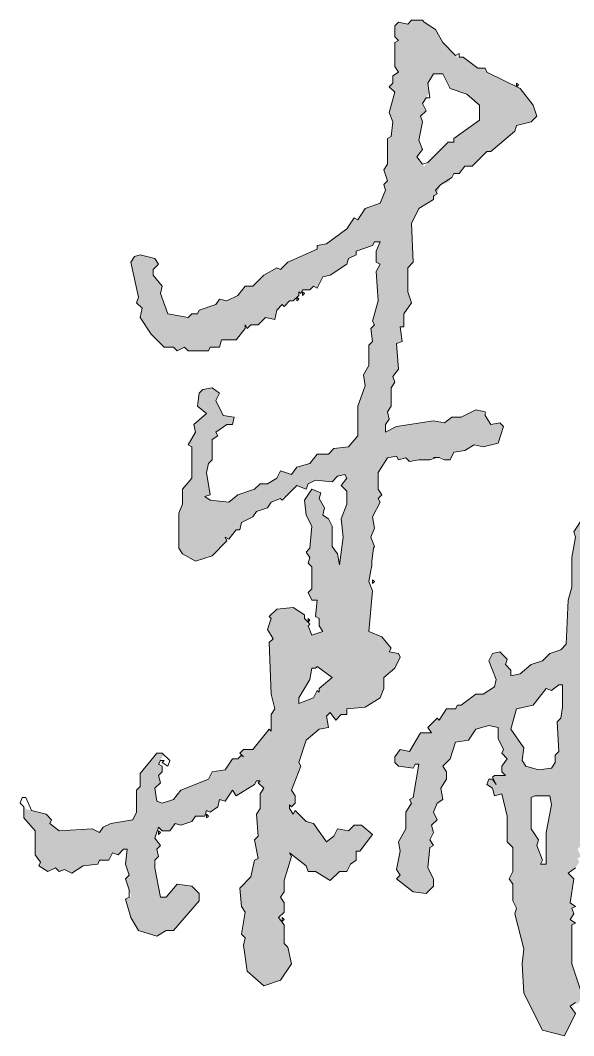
# Model space of a CAD drawing. Extents: x 1188826 to 1909461, y 608442 to 1651179.
# Drawn here: x 1863525 to 1863888, y 1018792 to 1019457 of the extents above; entities that cross this region are included whole.
import ezdxf

# ---------------------------------------------------------------- set-up
doc = ezdxf.new("R2010")
doc.units = 0
doc.header["$LTSCALE"] = 1000
doc.header["$MEASUREMENT"] = 0
doc.layers.add('WALL', color=9, linetype='Continuous', lineweight=40)
doc.layers.add('签名', color=7, linetype='Continuous', lineweight=18)

# ---------------------------------------------------------------- blocks, each defined once
blk = doc.blocks.new('21414122312')
at = {"layer": '签名'}
h = blk.add_hatch(color=2, dxfattribs=at)
h.dxf.hatch_style = 1
h.paths.add_polyline_path([(6126.61, 7877.75), (6120.57, 7877.75), (6118.15, 7875.33), (6119.36, 7874.12), (6116.94, 7871.7), (6113.31, 7871.7), (6108.47, 7864.44), (6100, 7863.23), (6097.58, 7858.39), (6079.44, 7851.14), (6074.6, 7845.09), (6067.34, 7842.67), (6063.71, 7843.88), (6062.5, 7852.35), (6066.13, 7855.97), (6064.92, 7860.81), (6067.34, 7863.23), (6067.34, 7866.86), (6064.92, 7868.07), (6068.15, 7874.52), (6067.34, 7875.33), (6063.71, 7875.33), (6052.83, 7862.02), (6052.83, 7853.55), (6050.41, 7851.14), (6050.41, 7836.62), (6047.99, 7831.78), (6033.47, 7829.36), (6028.64, 7826.94), (6026.22, 7823.31), (6021.38, 7825.73), (5999.61, 7824.52), (5993.56, 7829.36), (5994.77, 7831.78), (5991.14, 7835.41), (5978.24, 7838.64), (5976.62, 7840.25), (5976.62, 7832.99), (5983.88, 7824.52), (5983.88, 7808.8), (5987.51, 7803.96), (5986.3, 7801.54), (5992.35, 7797.91), (5997.19, 7800.33), (5999.61, 7797.91), (6003.23, 7799.12), (6008.07, 7796.7), (6015.33, 7801.54), (6025.01, 7802.75), (6026.22, 7805.17), (6032.26, 7805.17), (6034.68, 7810.01), (6038.31, 7808.8), (6041.94, 7812.43), (6044.36, 7812.43), (6043.15, 7802.75), (6045.57, 7795.49), (6043.15, 7793.07), (6046.95, 7781.67), (6043.15, 7779.77), (6046.78, 7767.67), (6051.62, 7759.21), (6063.71, 7755.58), (6069.76, 7759.21), (6074.6, 7759.21), (6091.53, 7778.56), (6091.53, 7783.4), (6086.7, 7788.24), (6077.02, 7789.45), (6069.76, 7780.98), (6066.13, 7780.98), (6061.74, 7804.41), (6064.92, 7807.59), (6063.71, 7812.43), (6066.13, 7814.85), (6062.5, 7819.69), (6064.92, 7826.94), (6067.34, 7824.52), (6072.18, 7824.52), (6075.81, 7829.36), (6079.44, 7828.15), (6086.7, 7830.57), (6089.12, 7834.2), (6095.16, 7834.2), (6096.37, 7837.83), (6098.79, 7836.62), (6103.63, 7840.25), (6104.84, 7845.09), (6108.47, 7843.88), (6113.31, 7851.14), (6115.73, 7847.51), (6127.82, 7854.76), (6129.03, 7857.18), (6131.45, 7857.18), (6130.24, 7855.97), (6133.87, 7852.35), (6131.45, 7848.72), (6131.45, 7839.04), (6129.03, 7835.41), (6130.24, 7820.9), (6127.82, 7818.48), (6130.24, 7806.38), (6127.82, 7805.17), (6125.4, 7794.28), (6118.15, 7787.03), (6119.36, 7774.93), (6121.77, 7771.3), (6119.36, 7756.79), (6121.77, 7754.37), (6120.57, 7749.53), (6122.98, 7732.59), (6133.87, 7722.92), (6144.76, 7726.55), (6152.01, 7737.43), (6149.6, 7748.32), (6147.18, 7750.74), (6147.18, 7762.83), (6143.55, 7767.67), (6147.18, 7771.3), (6147.18, 7777.35), (6144.76, 7780.98), (6147.18, 7784.61), (6147.18, 7791.87), (6152.01, 7807.59), (6150.81, 7810.01), (6161.69, 7801.54), (6162.9, 7797.91), (6167.74, 7797.91), (6177.42, 7791.87), (6183.46, 7797.91), (6188.3, 7797.91), (6190.72, 7802.75), (6194.35, 7805.17), (6194.35, 7811.22), (6196.77, 7811.22), (6205.24, 7822.11), (6197.98, 7828.15), (6193.14, 7828.15), (6189.51, 7824.52), (6182.25, 7825.73), (6179.84, 7820.9), (6175, 7817.27), (6166.53, 7829.36), (6161.69, 7830.57), (6154.43, 7837.83), (6153.22, 7835.41), (6150.81, 7839.04), (6150.81, 7841.46), (6152.01, 7840.25), (6154.43, 7842.67), (6154.43, 7847.51), (6152.01, 7851.14), (6158.06, 7866.86), (6156.85, 7869.28), (6161.69, 7883.79), (6170.16, 7891.05), (6176.21, 7892.26), (6175, 7899.52), (6177.42, 7901.94), (6181.05, 7897.1), (6184.67, 7900.73), (6188.3, 7900.73), (6188.3, 7904.36), (6195.02, 7905.03), (6195.56, 7905.57), (6196, 7905.13), (6200.4, 7905.57), (6210.08, 7911.62), (6212.49, 7917.66), (6212.49, 7924.92), (6219.75, 7930.97), (6223.38, 7938.23), (6222.17, 7940.65), (6216.12, 7941.86), (6217.33, 7944.27), (6211.29, 7951.53), (6202.82, 7955.16), (6205.24, 7981.77), (6202.82, 7987.82), (6204.55, 7998.23), (6204.58, 8000.87), (6205.79, 8009.34), (6206.45, 8010.8), (6204.03, 8016.85), (6206.45, 8022.9), (6205.24, 8030.16), (6210.08, 8039.83), (6208.87, 8042.25), (6211.29, 8044.67), (6208.87, 8048.3), (6208.87, 8059.19), (6214.91, 8068.86), (6220.96, 8070.07), (6222.17, 8067.65), (6227.01, 8068.86), (6229.43, 8066.44), (6235.48, 8067.65), (6237.24, 8067.49), (6242.08, 8067.49), (6246.36, 8068.86), (6246.97, 8069.12), (6250.6, 8069.12), (6252.41, 8067.65), (6256.04, 8067.65), (6258.46, 8072.49), (6265.72, 8073.7), (6271.77, 8077.33), (6277.81, 8076.12), (6287.49, 8078.54), (6291.12, 8089.43), (6288.7, 8091.85), (6282.65, 8090.64), (6277.37, 8099.43), (6272.97, 8100.31), (6263.3, 8095.47), (6257.25, 8095.47), (6252.41, 8091.85), (6245.15, 8093.06), (6220.96, 8089.43), (6213.7, 8085.8), (6213.7, 8090.64), (6216.12, 8094.27), (6214.91, 8099.1), (6217.33, 8102.73), (6217.33, 8114.83), (6219.75, 8118.46), (6218.54, 8122.09), (6222.17, 8126.92), (6220.96, 8143.86), (6224.59, 8145.07), (6223.38, 8154.75), (6225.8, 8154.75), (6225.8, 8163.21), (6230.64, 8170.47), (6228.22, 8177.73), (6228.22, 8193.45), (6231.85, 8197.08), (6230.64, 8222.48), (6235.48, 8232.16), (6245.15, 8238.21), (6247.38, 8242.23), (6249.99, 8247.88), (6254.95, 8249.53), (6258.46, 8255.14), (6262.09, 8255.14), (6265.72, 8259.98), (6270.56, 8259.98), (6280.23, 8269.66), (6282.65, 8269.66), (6298.38, 8282.96), (6299.59, 8286.59), (6309.26, 8289.01), (6312.89, 8292.64), (6310.47, 8299.9), (6302.01, 8310.78), (6280.23, 8321.67), (6279.02, 8324.09), (6274.18, 8324.09), (6264.51, 8331.35), (6260.88, 8331.35), (6251.2, 8341.02), (6246.36, 8349.49), (6237.29, 8355.54), (6230.64, 8355.54), (6228.22, 8353.12), (6222.17, 8354.33), (6219.75, 8351.91), (6219.75, 8344.65), (6222.17, 8342.23), (6219.75, 8341.02), (6219.75, 8325.3), (6222.17, 8321.67), (6218.54, 8319.25), (6218.54, 8314.41), (6216.12, 8311.99), (6219.75, 8308.36), (6216.12, 8295.06), (6218.54, 8289.01), (6217.33, 8279.33), (6214.91, 8278.12), (6214.91, 8261.19), (6212.49, 8257.56), (6214.91, 8250.3), (6212.49, 8247.88), (6213.7, 8244.26), (6210.08, 8235.79), (6200.4, 8232.16), (6195.56, 8224.9), (6193.14, 8226.11), (6188.3, 8218.85), (6175, 8209.18), (6168.95, 8207.97), (6168.95, 8205.55), (6149.6, 8197.08), (6144.76, 8192.24), (6142.34, 8193.45), (6133.87, 8188.61), (6126.61, 8181.36), (6121.77, 8181.36), (6116.94, 8175.31), (6109.68, 8171.68), (6104.84, 8172.89), (6102.42, 8169.26), (6091.53, 8165.63), (6090.33, 8163.21), (6086.7, 8163.21), (6084.28, 8160.79), (6070.97, 8163.21), (6066.13, 8176.52), (6067.34, 8181.36), (6061.29, 8188.61), (6061.29, 8192.24), (6064.92, 8195.87), (6062.5, 8199.5), (6052.83, 8201.92), (6049.2, 8200.71), (6046.78, 8197.08), (6051.62, 8174.1), (6050.41, 8170.47), (6054.04, 8166.84), (6052.83, 8160.79), (6060.09, 8149.91), (6068.55, 8141.44), (6074.6, 8141.44), (6077.02, 8139.02), (6081.86, 8141.44), (6084.28, 8139.02), (6097.58, 8139.02), (6098.79, 8141.44), (6104.84, 8141.44), (6106.05, 8146.28), (6115.73, 8146.28), (6121.77, 8153.54), (6121.77, 8155.95), (6122.98, 8153.54), (6125.4, 8155.95), (6130.24, 8155.95), (6135.08, 8160.79), (6141.13, 8159.58), (6142.34, 8165.63), (6145.97, 8169.26), (6147.18, 8168.05), (6150.81, 8171.68), (6153.22, 8171.68), (6156.85, 8175.31), (6156.85, 8177.73), (6158.06, 8176.52), (6159.27, 8178.94), (6164.11, 8178.94), (6166.53, 8181.36), (6168.95, 8180.15), (6172.58, 8187.4), (6177.42, 8188.61), (6188.3, 8195.87), (6189.51, 8199.5), (6194.35, 8201.92), (6194.35, 8204.34), (6205.24, 8207.97), (6206.45, 8210.39), (6210.08, 8210.39), (6207.66, 8204.34), (6207.66, 8197.08), (6210.08, 8195.87), (6207.66, 8191.03), (6208.87, 8171.68), (6205.24, 8158.37), (6206.45, 8155.95), (6204.03, 8153.54), (6205.24, 8145.07), (6202.82, 8142.65), (6202.82, 8129.34), (6199.19, 8123.3), (6200.4, 8116.04), (6195.56, 8102.73), (6195.56, 8083.38), (6189.51, 8076.12), (6179.84, 8074.91), (6176.21, 8071.28), (6168.95, 8071.28), (6164.11, 8065.23), (6155.64, 8062.82), (6152.01, 8057.98), (6144.76, 8060.4), (6142.34, 8055.56), (6136.29, 8051.93), (6131.45, 8051.93), (6127.82, 8048.3), (6116.94, 8044.67), (6110.89, 8039.83), (6098.79, 8041.04), (6095.16, 8043.46), (6098.79, 8044.67), (6096.37, 8059.19), (6097.58, 8065.23), (6100, 8067.65), (6100, 8080.96), (6103.63, 8083.38), (6102.42, 8085.8), (6109.68, 8090.64), (6113.31, 8090.64), (6114.52, 8095.47), (6107.26, 8096.68), (6102.42, 8106.36), (6104.84, 8111.2), (6100, 8114.83), (6093.95, 8113.62), (6091.53, 8111.2), (6090.33, 8102.73), (6096.37, 8097.89), (6087.91, 8090.64), (6089.12, 8085.8), (6084.28, 8077.33), (6086.7, 8076.12), (6086.7, 8055.56), (6080.65, 8048.3), (6080.65, 8038.62), (6078.23, 8032.58), (6078.23, 8009.59), (6080.65, 8005.96), (6089.12, 8001.13), (6100, 8004.75), (6109.68, 8014.43), (6108.47, 8016.85), (6110.89, 8015.64), (6115.73, 8021.69), (6118.15, 8021.69), (6119.36, 8026.53), (6126.61, 8030.16), (6129.03, 8033.79), (6136.29, 8036.2), (6138.71, 8039.83), (6148.79, 8043.87), (6155.64, 8050.72), (6161.69, 8048.3), (6162.9, 8051.93), (6167.74, 8054.35), (6178.63, 8053.14), (6182.25, 8056.77), (6187.09, 8057.98), (6188.3, 8055.56), (6184.67, 8050.72), (6188.3, 8047.09), (6188.3, 8038.62), (6184.67, 8028.95), (6185.88, 8016.85), (6183.46, 7998.71), (6182.25, 8005.96), (6178.63, 8010.8), (6178.63, 8024.11), (6176.21, 8028.95), (6172.58, 8031.37), (6173.79, 8036.2), (6170.16, 8042.25), (6171.37, 8045.88), (6165.32, 8048.3), (6160.48, 8041.04), (6161.69, 8031.37), (6165.32, 8024.11), (6164.11, 8009.59), (6161.69, 8007.17), (6164.11, 8003.55), (6162.9, 7999.92), (6165.32, 7997.5), (6165.32, 7982.98), (6162.9, 7980.56), (6165.32, 7975.72), (6168.95, 7975.72), (6167.74, 7964.84), (6170.16, 7963.63), (6170.16, 7958.79), (6172.58, 7955.16), (6165.32, 7952.74), (6161.29, 7962.82), (6160.48, 7963.63), (6160.48, 7966.05), (6153.22, 7970.89), (6142.34, 7969.68), (6137.5, 7964.84), (6138.71, 7963.63), (6136.29, 7956.37), (6139.92, 7950.32), (6137.5, 7947.9), (6138.71, 7914.03), (6141.13, 7904.36), (6138.71, 7900.73), (6138.71, 7889.84), (6137.5, 7891.05)])
h.paths.add_polyline_path([(6156.85, 7907.99), (6156.85, 7911.62), (6164.11, 7923.71), (6165.32, 7930.97), (6167.74, 7930.97), (6168.95, 7932.18), (6178.63, 7924.92), (6170.16, 7917.66), (6170.16, 7915.24), (6168.95, 7916.45), (6166.53, 7911.62)], flags=16)
h.paths.add_polyline_path([(6234.27, 8266.03), (6237.9, 8270.87), (6235.48, 8276.91), (6237.9, 8289.01), (6236.69, 8292.64), (6240.32, 8296.27), (6237.9, 8301.11), (6242.35, 8307.79), (6241.53, 8314.41), (6245.15, 8320.46), (6251.2, 8320.46), (6256.04, 8310.78), (6266.93, 8307.15), (6275.39, 8299.9), (6275.39, 8290.22), (6258.46, 8278.12), (6258.46, 8275.71), (6254.83, 8275.71), (6238.93, 8259.81)], flags=16)
h = blk.add_hatch(color=2, dxfattribs=at)
h.dxf.hatch_style = 1
h.paths.add_polyline_path([(6324.99, 7869.28), (6322.57, 7865.65), (6314.1, 7864.44), (6305.63, 7866.86), (6303.21, 7870.49), (6304.42, 7878.96), (6295.96, 7891.05), (6299.59, 7904.36), (6310.47, 7906.78), (6318.94, 7917.66), (6322.57, 7916.45), (6327.41, 7920.08), (6329.83, 7920.08), (6329.83, 7905.57), (6328.62, 7898.31), (6326.2, 7895.89), (6327.41, 7876.54), (6324.99, 7874.12)], flags=16)
h.paths.add_polyline_path([(6321.36, 7847.51), (6322.57, 7841.46), (6318.94, 7823.31), (6318.94, 7802.75), (6315.31, 7802.75), (6316.52, 7805.17), (6312.89, 7814.85), (6314.1, 7818.48), (6309.26, 7825.73), (6309.26, 7846.3), (6311.68, 7847.51)], flags=16)
h.paths.add_polyline_path([(6356.44, 7961.21), (6355.23, 7979.35), (6357.65, 7981.77), (6356.44, 7987.82), (6358.86, 7990.24), (6360.07, 7991.45), (6363.69, 7990.24), (6364.9, 7986.61), (6375.79, 7986.61), (6384.26, 7979.35), (6369.74, 7968.47)], flags=16)
h.paths.add_polyline_path([(6357.65, 7976.93), (6357.65, 7979.35), (6358.86, 7978.14)], flags=0)
h.paths.add_polyline_path([(6814.82, 7790.47), (6814.85, 7795.86), (6791.89, 7803.96), (6783.43, 7801.54), (6778.59, 7802.75), (6773.75, 7800.33), (6759.23, 7801.54), (6756.81, 7799.12), (6747.14, 7800.33), (6744.72, 7797.91), (6725.37, 7796.7), (6724.16, 7799.12), (6720.53, 7799.12), (6718.11, 7796.7), (6696.33, 7796.7), (6655.21, 7793.07), (6635.85, 7794.28), (6618.92, 7791.87), (6610.45, 7791.87), (6608.03, 7794.28), (6585.05, 7791.87), (6565.7, 7794.28), (6559.65, 7797.91), (6529.41, 7797.91), (6528.2, 7800.33), (6505.22, 7805.17), (6493.12, 7811.22), (6483.45, 7810.01), (6481.03, 7812.43), (6474.98, 7812.43), (6450.79, 7822.11), (6432.64, 7825.73), (6425.38, 7831.78), (6416.92, 7834.2), (6410.87, 7839.04), (6407.24, 7839.04), (6401.19, 7843.88), (6392.73, 7846.3), (6391.52, 7848.72), (6366.11, 7860.81), (6355.23, 7862.02), (6346.76, 7865.65), (6347.97, 7868.07), (6344.34, 7871.7), (6345.55, 7881.38), (6349.18, 7883.79), (6349.18, 7914.03), (6351.6, 7916.45), (6350.39, 7921.29), (6352.81, 7922.5), (6354.02, 7932.18), (6366.11, 7941.86), (6378.21, 7946.69), (6384.26, 7955.16), (6392.73, 7956.37), (6395.14, 7961.21), (6402.4, 7961.21), (6409.66, 7972.1), (6406.03, 7982.98), (6402.4, 7984.19), (6397.56, 7993.87), (6395.14, 7993.87), (6363.69, 8016.85), (6363.69, 8020.48), (6355.23, 8028.95), (6341.92, 8027.74), (6337.08, 8020.48), (6338.29, 8016.85), (6335.87, 8003.55), (6335.87, 7984.19), (6333.45, 7975.72), (6332.25, 7946.69), (6328.62, 7943.07), (6321.36, 7940.65), (6316.52, 7935.81), (6309.26, 7933.39), (6302.01, 7927.34), (6295.96, 7926.13), (6295.96, 7929.76), (6292.33, 7933.39), (6293.54, 7937.02), (6288.7, 7941.86), (6283.86, 7940.65), (6281.44, 7935.81), (6286.28, 7923.71), (6285.07, 7918.87), (6277.81, 7914.03), (6272.97, 7914.03), (6263.3, 7906.78), (6260.88, 7906.78), (6259.67, 7904.36), (6253.62, 7904.36), (6248.78, 7897.1), (6247.57, 7898.31), (6241.53, 7892.26), (6243.94, 7888.63), (6236.69, 7888.63), (6229.43, 7876.54), (6223.38, 7877.75), (6219.75, 7872.91), (6219.75, 7869.28), (6222.17, 7866.86), (6231.85, 7865.65), (6233.06, 7868.07), (6235.48, 7868.07), (6231.85, 7846.3), (6229.43, 7845.09), (6230.64, 7842.67), (6227.01, 7836.62), (6227.01, 7825.73), (6222.17, 7817.27), (6223.38, 7811.22), (6220.96, 7799.12), (6223.38, 7795.49), (6220.96, 7793.07), (6231.85, 7784.61), (6240.32, 7783.4), (6245.15, 7788.24), (6245.15, 7793.07), (6241.53, 7800.33), (6242.73, 7813.64), (6245.15, 7814.85), (6242.73, 7818.48), (6245.15, 7823.31), (6243.94, 7828.15), (6247.57, 7831.78), (6245.15, 7836.62), (6247.57, 7842.67), (6251.2, 7845.09), (6249.99, 7852.35), (6253.62, 7858.39), (6253.62, 7863.23), (6251.2, 7866.86), (6256.04, 7871.7), (6259.67, 7882.59), (6268.14, 7883.79), (6272.97, 7891.05), (6281.44, 7893.47), (6287.49, 7892.26), (6287.49, 7885), (6291.12, 7877.75), (6289.91, 7875.33), (6293.54, 7871.7), (6289.91, 7866.86), (6289.91, 7863.23), (6292.33, 7860.81), (6285.07, 7860.81), (6283.86, 7859.6), (6286.28, 7854.76), (6283.86, 7858.39), (6281.44, 7858.39), (6280.23, 7854.76), (6283.86, 7852.35), (6285.07, 7847.51), (6289.91, 7848.72), (6293.54, 7834.2), (6293.54, 7817.27), (6297.17, 7813.64), (6297.17, 7797.91), (6294.75, 7793.07), (6297.17, 7789.45), (6297.17, 7778.56), (6299.59, 7773.72), (6298.38, 7770.09), (6304.42, 7747.11), (6303.21, 7737.43), (6304.42, 7718.08), (6316.52, 7693.89), (6331.04, 7690.26), (6338.29, 7704.77), (6334.66, 7709.61), (6338.29, 7712.03), (6339.5, 7710.82), (6343.13, 7715.66), (6335.87, 7737.43), (6335.87, 7762.83), (6338.29, 7764.04), (6334.66, 7766.46), (6337.08, 7770.09), (6335.87, 7773.72), (6338.29, 7774.93), (6334.66, 7777.35), (6337.08, 7793.07), (6333.45, 7796.7), (6338.29, 7800.33), (6340.71, 7803.96), (6339.5, 7806.38), (6341.92, 7807.59), (6339.5, 7812.43), (6341.92, 7814.85), (6341.92, 7826.94), (6344.34, 7828.15), (6343.13, 7841.46), (6356.44, 7839.04), (6361.28, 7840.25), (6363.69, 7837.83), (6369.74, 7836.62), (6384.26, 7825.73), (6395.14, 7822.11), (6410.87, 7810.01), (6415.71, 7810.01), (6436.27, 7797.91), (6443.53, 7797.91), (6454.41, 7791.87), (6464.09, 7791.87), (6481.03, 7787.03), (6483.45, 7784.61), (6491.91, 7784.61), (6490.7, 7783.4), (6495.54, 7780.98), (6500.38, 7782.19), (6512.48, 7778.56), (6519.73, 7778.56), (6525.78, 7774.93), (6529.41, 7776.14), (6531.83, 7773.72), (6551.18, 7773.72), (6558.44, 7772.51), (6559.65, 7770.09), (6562.07, 7772.51), (6580.21, 7770.09), (6583.61, 7769.5), (6587.47, 7768.88), (6597.15, 7768.88), (6598.36, 7772.51), (6604.41, 7768.88), (6614.08, 7771.3), (6616.5, 7768.88), (6621.34, 7768.88), (6622.55, 7766.46), (6628.6, 7767.67), (6631.02, 7770.09), (6651.58, 7770.09), (6663.68, 7772.51), (6685.45, 7770.09), (6686.66, 7772.51), (6693.92, 7768.88), (6697.54, 7771.3), (6702.38, 7768.88), (6703.59, 7772.51), (6713.27, 7776.14), (6716.9, 7773.72), (6722.95, 7776.14), (6727.78, 7774.93), (6737.46, 7777.35), (6743.51, 7774.93), (6754.4, 7774.93), (6758.02, 7777.35), (6772.54, 7777.35), (6777.38, 7779.77), (6776.17, 7780.98), (6779.8, 7778.56), (6788.26, 7778.56), (6789.47, 7780.98)])
at = {"layer": '签名', "color": 2, "elevation": 9704994.47}
for points in [[(6239.11, 8354.33), (6237.9, 8355.54), (6230.64, 8355.54), (6228.22, 8353.12), (6222.17, 8354.33), (6219.75, 8351.91), (6219.75, 8344.65), (6222.17, 8342.23), (6219.75, 8341.02), (6219.75, 8325.3), (6222.17, 8321.67), (6218.54, 8319.25), (6218.54, 8314.41), (6216.12, 8311.99), (6219.75, 8308.36), (6216.12, 8295.06), (6218.54, 8289.01), (6217.33, 8279.33), (6214.91, 8278.12), (6214.91, 8261.19), (6212.49, 8257.56), (6214.91, 8250.3), (6212.49, 8247.88), (6213.7, 8244.26), (6210.08, 8235.79), (6200.4, 8232.16), (6195.56, 8224.9), (6193.14, 8226.11), (6188.3, 8218.85), (6175, 8209.18), (6168.95, 8207.97), (6168.95, 8205.55), (6149.6, 8197.08), (6144.76, 8192.24), (6142.34, 8193.45), (6133.87, 8188.61), (6126.61, 8181.36), (6121.77, 8181.36), (6116.94, 8175.31), (6109.68, 8171.68), (6104.84, 8172.89), (6102.42, 8169.26), (6091.53, 8165.63), (6090.33, 8163.21), (6086.7, 8163.21), (6084.28, 8160.79), (6070.97, 8163.21), (6066.13, 8176.52), (6067.34, 8181.36), (6061.29, 8188.61), (6061.29, 8192.24), (6064.92, 8195.87), (6062.5, 8199.5), (6052.83, 8201.92), (6049.2, 8200.71), (6046.78, 8197.08), (6051.62, 8174.1), (6050.41, 8170.47), (6054.04, 8166.84), (6052.83, 8160.79), (6060.09, 8149.91), (6068.55, 8141.44), (6074.6, 8141.44), (6077.02, 8139.02), (6081.86, 8141.44), (6084.28, 8139.02), (6097.58, 8139.02), (6098.79, 8141.44), (6104.84, 8141.44), (6106.05, 8146.28), (6115.73, 8146.28), (6121.77, 8153.54), (6121.77, 8155.95), (6122.98, 8153.54), (6125.4, 8155.95), (6130.24, 8155.95), (6135.08, 8160.79), (6141.13, 8159.58), (6142.34, 8165.63), (6145.97, 8169.26), (6147.18, 8168.05), (6150.81, 8171.68), (6153.22, 8171.68), (6156.85, 8175.31), (6156.85, 8177.73), (6158.06, 8176.52), (6159.27, 8178.94), (6164.11, 8178.94), (6166.53, 8181.36), (6168.95, 8180.15), (6172.58, 8187.4), (6177.42, 8188.61), (6188.3, 8195.87), (6189.51, 8199.5), (6194.35, 8201.92), (6194.35, 8204.34), (6205.24, 8207.97), (6206.45, 8210.39), (6210.08, 8210.39), (6207.66, 8204.34), (6207.66, 8197.08), (6210.08, 8195.87), (6207.66, 8191.03), (6208.87, 8171.68), (6205.24, 8158.37), (6206.45, 8155.95), (6204.03, 8153.54), (6205.24, 8145.07), (6202.82, 8142.65), (6202.82, 8129.34), (6199.19, 8123.3), (6200.4, 8116.04), (6195.56, 8102.73), (6195.56, 8083.38), (6189.51, 8076.12), (6179.84, 8074.91), (6176.21, 8071.28), (6168.95, 8071.28), (6164.11, 8065.23), (6155.64, 8062.82), (6152.01, 8057.98), (6144.76, 8060.4), (6142.34, 8055.56), (6136.29, 8051.93), (6131.45, 8051.93), (6127.82, 8048.3), (6116.94, 8044.67), (6110.89, 8039.83), (6098.79, 8041.04), (6095.16, 8043.46), (6098.79, 8044.67), (6096.37, 8059.19), (6097.58, 8065.23), (6100, 8067.65), (6100, 8080.96), (6103.63, 8083.38), (6102.42, 8085.8), (6109.68, 8090.64), (6113.31, 8090.64), (6114.52, 8095.47), (6107.26, 8096.68), (6102.42, 8106.36), (6104.84, 8111.2), (6100, 8114.83), (6093.95, 8113.62), (6091.53, 8111.2), (6090.33, 8102.73), (6096.37, 8097.89), (6087.91, 8090.64), (6089.12, 8085.8), (6084.28, 8077.33), (6086.7, 8076.12), (6086.7, 8055.56), (6080.65, 8048.3), (6080.65, 8038.62), (6078.23, 8032.58), (6078.23, 8009.59), (6080.65, 8005.96), (6089.12, 8001.13), (6100, 8004.75), (6109.68, 8014.43), (6108.47, 8016.85), (6110.89, 8015.64), (6115.73, 8021.69), (6118.15, 8021.69), (6119.36, 8026.53), (6126.61, 8030.16), (6129.03, 8033.79), (6136.29, 8036.2), (6138.71, 8039.83), (6144.76, 8042.25), (6145.97, 8041.04), (6155.64, 8050.72), (6161.69, 8048.3), (6162.9, 8051.93), (6167.74, 8054.35), (6178.63, 8053.14), (6182.25, 8056.77), (6187.09, 8057.98), (6188.3, 8055.56), (6184.67, 8050.72), (6188.3, 8047.09), (6188.3, 8038.62), (6184.67, 8028.95), (6185.88, 8016.85), (6183.46, 7998.71), (6182.25, 8005.96), (6178.63, 8010.8), (6178.63, 8024.11), (6176.21, 8028.95), (6172.58, 8031.37), (6173.79, 8036.2), (6170.16, 8042.25), (6171.37, 8045.88), (6165.32, 8048.3), (6160.48, 8041.04), (6161.69, 8031.37), (6165.32, 8024.11), (6164.11, 8009.59), (6161.69, 8007.17), (6164.11, 8003.55), (6162.9, 7999.92), (6165.32, 7997.5), (6165.32, 7982.98), (6162.9, 7980.56), (6165.32, 7975.72), (6168.95, 7975.72), (6167.74, 7964.84), (6170.16, 7963.63), (6170.16, 7958.79), (6172.58, 7955.16), (6165.32, 7952.74), (6162.9, 7958.79), (6164.11, 7960), (6160.48, 7963.63), (6160.48, 7966.05), (6153.22, 7970.89), (6142.34, 7969.68), (6137.5, 7964.84), (6138.71, 7963.63), (6136.29, 7956.37), (6139.92, 7950.32), (6137.5, 7947.9), (6138.71, 7914.03), (6141.13, 7904.36), (6138.71, 7900.73), (6138.71, 7889.84), (6137.5, 7891.05), (6126.61, 7877.75), (6120.57, 7877.75), (6118.15, 7875.33), (6120.57, 7872.91), (6119.36, 7874.12), (6116.94, 7871.7), (6113.31, 7871.7), (6108.47, 7864.44), (6100, 7863.23), (6097.58, 7858.39), (6079.44, 7851.14), (6074.6, 7845.09), (6067.34, 7842.67), (6063.71, 7843.88), (6062.5, 7852.35), (6066.13, 7855.97), (6064.92, 7860.81), (6067.34, 7863.23), (6067.34, 7866.86), (6064.92, 7868.07), (6066.13, 7870.49), (6068.55, 7870.49), (6067.34, 7869.28), (6070.97, 7866.86), (6072.18, 7870.49), (6067.34, 7875.33), (6063.71, 7875.33), (6052.83, 7862.02), (6052.83, 7853.55), (6050.41, 7851.14), (6050.41, 7836.62), (6047.99, 7831.78), (6033.47, 7829.36), (6028.64, 7826.94), (6026.22, 7823.31), (6021.38, 7825.73), (5999.61, 7824.52), (5993.56, 7829.36), (5994.77, 7831.78), (5991.14, 7835.41), (5981.46, 7837.83), (5977.83, 7846.3), (5975.41, 7846.3), (5974.2, 7842.67), (5976.62, 7840.25), (5976.62, 7832.99), (5983.88, 7824.52), (5983.88, 7808.8), (5987.51, 7803.96), (5986.3, 7801.54), (5992.35, 7797.91), (5997.19, 7800.33), (5999.61, 7797.91), (6003.23, 7799.12), (6008.07, 7796.7), (6015.33, 7801.54), (6025.01, 7802.75), (6026.22, 7805.17), (6032.26, 7805.17), (6034.68, 7810.01), (6038.31, 7808.8), (6041.94, 7812.43), (6044.36, 7812.43), (6043.15, 7802.75), (6045.57, 7795.49), (6043.15, 7793.07), (6045.57, 7785.82), (6045.57, 7780.98), (6043.15, 7779.77), (6046.78, 7767.67), (6051.62, 7759.21), (6063.71, 7755.58), (6069.76, 7759.21), (6074.6, 7759.21), (6091.53, 7778.56), (6091.53, 7783.4), (6086.7, 7788.24), (6077.02, 7789.45), (6069.76, 7780.98), (6066.13, 7780.98), (6062.5, 7800.33), (6062.5, 7805.17), (6064.92, 7807.59), (6063.71, 7812.43), (6066.13, 7814.85), (6062.5, 7819.69), (6064.92, 7826.94), (6067.34, 7824.52), (6072.18, 7824.52), (6075.81, 7829.36), (6079.44, 7828.15), (6086.7, 7830.57), (6089.12, 7834.2), (6095.16, 7834.2), (6096.37, 7837.83), (6098.79, 7836.62), (6103.63, 7840.25), (6104.84, 7845.09), (6108.47, 7843.88), (6113.31, 7851.14), (6115.73, 7847.51), (6127.82, 7854.76), (6129.03, 7857.18), (6131.45, 7857.18), (6130.24, 7855.97), (6133.87, 7852.35), (6131.45, 7848.72), (6131.45, 7839.04), (6129.03, 7835.41), (6130.24, 7820.9), (6127.82, 7818.48), (6130.24, 7806.38), (6127.82, 7805.17), (6125.4, 7794.28), (6118.15, 7787.03), (6119.36, 7774.93), (6121.77, 7771.3), (6119.36, 7756.79), (6121.77, 7754.37), (6120.57, 7749.53), (6122.98, 7732.59), (6133.87, 7722.92), (6144.76, 7726.55), (6152.01, 7737.43), (6149.6, 7748.32), (6147.18, 7750.74), (6147.18, 7762.83), (6143.55, 7767.67), (6147.18, 7771.3), (6147.18, 7777.35), (6144.76, 7780.98), (6147.18, 7784.61), (6147.18, 7791.87), (6152.01, 7807.59), (6150.81, 7810.01), (6161.69, 7801.54), (6162.9, 7797.91), (6167.74, 7797.91), (6177.42, 7791.87), (6183.46, 7797.91), (6188.3, 7797.91), (6190.72, 7802.75), (6194.35, 7805.17), (6194.35, 7811.22), (6196.77, 7811.22), (6205.24, 7822.11), (6197.98, 7828.15), (6193.14, 7828.15), (6189.51, 7824.52), (6182.25, 7825.73), (6179.84, 7820.9), (6175, 7817.27), (6166.53, 7829.36), (6161.69, 7830.57), (6154.43, 7837.83), (6153.22, 7835.41), (6150.81, 7839.04), (6150.81, 7841.46), (6152.01, 7840.25), (6154.43, 7842.67), (6154.43, 7847.51), (6152.01, 7851.14), (6158.06, 7866.86), (6156.85, 7869.28), (6161.69, 7883.79), (6170.16, 7891.05), (6176.21, 7892.26), (6175, 7899.52), (6177.42, 7901.94), (6181.05, 7897.1), (6184.67, 7900.73), (6188.3, 7900.73), (6188.3, 7904.36), (6200.4, 7905.57), (6210.08, 7911.62), (6212.49, 7917.66), (6212.49, 7924.92), (6219.75, 7930.97), (6223.38, 7938.23), (6222.17, 7940.65), (6216.12, 7941.86), (6217.33, 7944.27), (6211.29, 7951.53), (6202.82, 7955.16), (6205.24, 7981.77), (6202.82, 7987.82), (6204.03, 7995.08), (6204.63, 7998.1), (6204.62, 8001.13), (6205.83, 8009.59), (6206.45, 8010.8), (6204.03, 8016.85), (6206.45, 8022.9), (6205.24, 8030.16), (6210.08, 8039.83), (6208.87, 8042.25), (6211.29, 8044.67), (6208.87, 8048.3), (6208.87, 8059.19), (6214.91, 8068.86), (6220.96, 8070.07), (6222.17, 8067.65), (6227.01, 8068.86), (6229.43, 8066.44), (6235.48, 8067.65), (6237.9, 8067.49), (6242.73, 8067.49), (6246.36, 8068.86), (6245.15, 8069.12), (6248.78, 8069.12), (6252.41, 8067.65), (6256.04, 8067.65), (6258.46, 8072.49), (6265.72, 8073.7), (6271.77, 8077.33), (6277.81, 8076.12), (6287.49, 8078.54), (6291.12, 8089.43), (6288.7, 8091.85), (6282.65, 8090.64), (6279.02, 8096.68), (6279.02, 8099.1), (6272.97, 8100.31), (6263.3, 8095.47), (6257.25, 8095.47), (6252.41, 8091.85), (6245.15, 8093.06), (6220.96, 8089.43), (6213.7, 8085.8), (6213.7, 8090.64), (6216.12, 8094.27), (6214.91, 8099.1), (6217.33, 8102.73), (6217.33, 8114.83), (6219.75, 8118.46), (6218.54, 8122.09), (6222.17, 8126.92), (6220.96, 8143.86), (6224.59, 8145.07), (6223.38, 8154.75), (6225.8, 8154.75), (6225.8, 8163.21), (6230.64, 8170.47), (6228.22, 8177.73), (6228.22, 8193.45), (6231.85, 8197.08), (6230.64, 8222.48), (6235.48, 8232.16), (6245.15, 8238.21), (6245.15, 8240.63), (6247.57, 8241.84), (6246.36, 8244.26), (6249.99, 8247.88), (6257.25, 8252.55), (6258.46, 8255.14), (6262.09, 8255.14), (6265.72, 8259.98), (6270.56, 8259.98), (6280.23, 8269.66), (6282.65, 8269.66), (6298.38, 8282.96), (6299.59, 8286.59), (6309.26, 8289.01), (6312.89, 8292.64), (6310.47, 8299.9), (6302.01, 8310.78), (6280.23, 8321.67), (6279.02, 8324.09), (6274.18, 8324.09), (6264.51, 8331.35), (6262.09, 8331.35), (6262.09, 8333.77), (6259.67, 8332.56), (6251.2, 8341.02), (6246.36, 8349.49), (6239.11, 8354.33)], [(6245.15, 8320.46), (6251.2, 8320.46), (6256.04, 8310.78), (6266.93, 8307.15), (6275.39, 8299.9), (6275.39, 8290.22), (6258.46, 8278.12), (6258.46, 8275.71), (6254.83, 8275.71), (6241.53, 8262.4), (6237.9, 8261.19), (6234.27, 8266.03), (6237.9, 8270.87), (6235.48, 8276.91), (6237.9, 8289.01), (6236.69, 8292.64), (6240.32, 8296.27), (6237.9, 8301.11), (6240.32, 8304.74), (6242.73, 8304.74), (6241.53, 8314.41), (6245.15, 8320.46)], [(6300.8, 8313.2), (6299.59, 8314.41), (6299.59, 8311.99), (6300.8, 8313.2)], [(6160.48, 8176.52), (6159.27, 8177.73), (6159.27, 8175.31), (6160.48, 8176.52)], [(6156.85, 8172.89), (6155.64, 8174.1), (6155.64, 8171.68), (6156.85, 8172.89)], [(6341.92, 8027.74), (6337.08, 8020.48), (6338.29, 8016.85), (6335.87, 8003.55), (6335.87, 7984.19), (6333.45, 7975.72), (6332.25, 7946.69), (6328.62, 7943.07), (6321.36, 7940.65), (6316.52, 7935.81), (6309.26, 7933.39), (6302.01, 7927.34), (6295.96, 7926.13), (6295.96, 7929.76), (6292.33, 7933.39), (6293.54, 7937.02), (6288.7, 7941.86), (6283.86, 7940.65), (6281.44, 7935.81), (6286.28, 7923.71), (6285.07, 7918.87), (6277.81, 7914.03), (6272.97, 7914.03), (6263.3, 7906.78), (6260.88, 7906.78), (6259.67, 7904.36), (6253.62, 7904.36), (6248.78, 7897.1), (6247.57, 7898.31), (6241.53, 7892.26), (6243.94, 7888.63), (6236.69, 7888.63), (6229.43, 7876.54), (6223.38, 7877.75), (6219.75, 7872.91), (6219.75, 7869.28), (6222.17, 7866.86), (6231.85, 7865.65), (6233.06, 7868.07), (6235.48, 7868.07), (6231.85, 7846.3), (6229.43, 7845.09), (6230.64, 7842.67), (6227.01, 7836.62), (6227.01, 7825.73), (6222.17, 7817.27), (6223.38, 7811.22), (6220.96, 7799.12), (6223.38, 7795.49), (6220.96, 7793.07), (6231.85, 7784.61), (6240.32, 7783.4), (6245.15, 7788.24), (6245.15, 7793.07), (6241.53, 7800.33), (6242.73, 7813.64), (6245.15, 7814.85), (6242.73, 7818.48), (6245.15, 7823.31), (6243.94, 7828.15), (6247.57, 7831.78), (6245.15, 7836.62), (6247.57, 7842.67), (6251.2, 7845.09), (6249.99, 7852.35), (6253.62, 7858.39), (6253.62, 7863.23), (6251.2, 7866.86), (6256.04, 7871.7), (6259.67, 7882.59), (6268.14, 7883.79), (6272.97, 7891.05), (6281.44, 7893.47), (6287.49, 7892.26), (6287.49, 7885), (6291.12, 7877.75), (6289.91, 7875.33), (6293.54, 7871.7), (6289.91, 7866.86), (6289.91, 7863.23), (6292.33, 7860.81), (6285.07, 7860.81), (6283.86, 7859.6), (6286.28, 7854.76), (6283.86, 7858.39), (6281.44, 7858.39), (6280.23, 7854.76), (6283.86, 7852.35), (6285.07, 7847.51), (6289.91, 7848.72), (6293.54, 7834.2), (6293.54, 7817.27), (6297.17, 7813.64), (6297.17, 7797.91), (6294.75, 7793.07), (6297.17, 7789.45), (6297.17, 7778.56), (6299.59, 7773.72), (6298.38, 7770.09), (6304.42, 7747.11), (6303.21, 7737.43), (6304.42, 7718.08), (6316.52, 7693.89), (6331.04, 7690.26), (6338.29, 7704.77), (6334.66, 7709.61), (6338.29, 7712.03)], [(6343.13, 7715.66), (6335.87, 7737.43), (6335.87, 7762.83), (6338.29, 7764.04), (6334.66, 7766.46), (6337.08, 7770.09), (6335.87, 7773.72), (6338.29, 7774.93), (6334.66, 7777.35), (6337.08, 7793.07), (6333.45, 7796.7), (6338.29, 7800.33)], [(6206.45, 7987.82), (6205.24, 7989.03), (6205.24, 7986.61), (6206.45, 7987.82)], [(6164.11, 7962.42), (6162.9, 7963.63), (6162.9, 7961.21), (6164.11, 7962.42)], [(6165.32, 7930.97), (6167.74, 7930.97), (6168.95, 7932.18), (6178.63, 7924.92), (6170.16, 7917.66), (6170.16, 7915.24), (6168.95, 7916.45), (6166.53, 7911.62), (6156.85, 7907.99), (6156.85, 7911.62), (6164.11, 7923.71), (6165.32, 7930.97)], [(6327.41, 7920.08), (6329.83, 7920.08), (6329.83, 7905.57), (6328.62, 7898.31), (6326.2, 7895.89), (6327.41, 7876.54), (6324.99, 7874.12), (6324.99, 7869.28), (6322.57, 7865.65), (6314.1, 7864.44), (6305.63, 7866.86), (6303.21, 7870.49), (6304.42, 7878.96), (6295.96, 7891.05), (6299.59, 7904.36), (6310.47, 7906.78), (6318.94, 7917.66), (6322.57, 7916.45), (6327.41, 7920.08)], [(6311.68, 7847.51), (6321.36, 7847.51), (6322.57, 7841.46), (6318.94, 7823.31), (6318.94, 7802.75), (6315.31, 7802.75), (6316.52, 7805.17), (6312.89, 7814.85), (6314.1, 7818.48), (6309.26, 7825.73), (6309.26, 7846.3), (6311.68, 7847.51)], [(6097.58, 7834.2), (6096.37, 7835.41), (6096.37, 7832.99), (6097.58, 7834.2)], [(6066.13, 7823.31), (6064.92, 7824.52), (6064.92, 7822.11), (6066.13, 7823.31)], [(6147.18, 7766.46), (6145.97, 7767.67), (6145.97, 7765.25), (6147.18, 7766.46)]]:
    blk.add_lwpolyline(points, dxfattribs=at)

msp = doc.modelspace()

# ---------------------------------------------------------------- block references
at = {"layer": 'WALL'}
msp.add_blockref('21414122312', (1857550.85, 1011101.95), dxfattribs=at)

doc.saveas('drawing.dxf')
